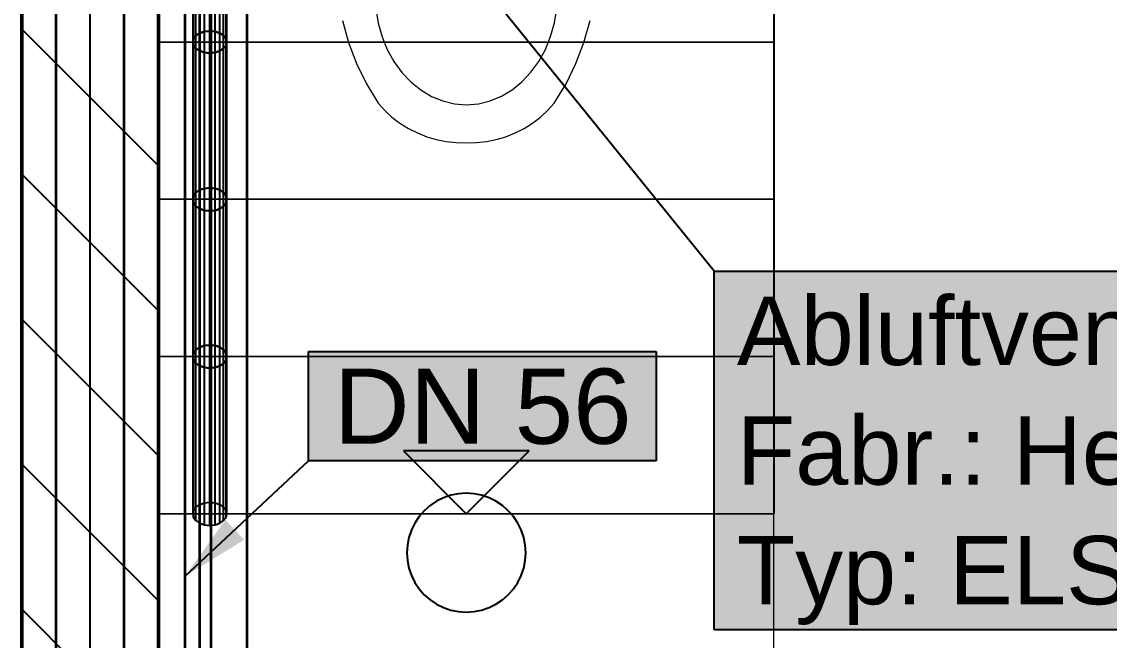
# Model space of a CAD drawing. Extents: x 0 to 756, y -25 to 420.
# Drawn here: x 256.61 to 288.41, y 71.29 to 89.38 of the extents above; entities that cross this region are included whole.
import ezdxf
from ezdxf.lldxf.tags import DXFTag

# ---------------------------------------------------------------- set-up
doc = ezdxf.new("R2010")
doc.units = 0
doc.layers.get('0').update_dxf_attribs({"lineweight": 25})
for name, color, linetype, lineweight in [('A_Innenwand', 7, 'Continuous', 25), ('Allgemein01', 7, 'Continuous', 13), ('L_Text', 7, 'Continuous', 25), ('Sanitär', 7, 'Continuous', 25), ('Standard', 7, 'Continuous', 25), ('Treppe', 7, 'Continuous', 13), ('Wand Holz nicht tragend', 7, 'Continuous', 13), ('X_Text', 7, 'Continuous', 25)]:
    doc.layers.add(name, color=color, linetype=linetype, lineweight=lineweight)
for name, color, linetype, lineweight, true_color in [('L_Abluft', 2, 'Continuous', 35, 0xffff00), ('S_Kaltwasser', 3, 'Continuous', 35, 0x00ff00), ('S_Schmutzwasser', 7, 'Continuous', 35, 0x808040), ('S_Warmwasser', 1, 'fein_strichliert', 35, 0xff0000), ('S_Zirkulation', 7, 'fein_strichliert', 35, 0xff0080)]:
    doc.layers.add(name, color=color, linetype=linetype, lineweight=lineweight, true_color=true_color)
doc.styles.get("Standard").update_dxf_attribs({"font": 'arial.ttf'})
tags = doc.linetypes.add('fein_strichliert', pattern=[4, 1, -2, 1]).pattern_tags.tags
tags[8:9] = [DXFTag(74, 4), DXFTag(75, 0), DXFTag(340, '0'), DXFTag(46, 0.0), DXFTag(50, 0.0), DXFTag(44, 0.0), DXFTag(45, 0.0)]
tags[6:7] = [DXFTag(74, 4), DXFTag(75, 0), DXFTag(340, '0'), DXFTag(46, 0.0), DXFTag(50, 0.0), DXFTag(44, 0.0), DXFTag(45, 0.0)]
tags[4:5] = [DXFTag(74, 4), DXFTag(75, 0), DXFTag(340, '0'), DXFTag(46, 0.0), DXFTag(50, 0.0), DXFTag(44, 0.0), DXFTag(45, 0.0)]
tags = doc.linetypes.add('STRICHPUNKT2', pattern=[12.7, 6.35, -3.175, 0, -3.175]).pattern_tags.tags
tags[10:11] = [DXFTag(74, 4), DXFTag(75, 0), DXFTag(340, '0'), DXFTag(46, 0.0), DXFTag(50, 0.0), DXFTag(44, 0.0), DXFTag(45, 0.0)]
tags[8:9] = [DXFTag(74, 4), DXFTag(75, 0), DXFTag(340, '0'), DXFTag(46, 0.0), DXFTag(50, 0.0), DXFTag(44, 0.0), DXFTag(45, 0.0)]
tags[6:7] = [DXFTag(74, 4), DXFTag(75, 0), DXFTag(340, '0'), DXFTag(46, 0.0), DXFTag(50, 0.0), DXFTag(44, 0.0), DXFTag(45, 0.0)]
tags[4:5] = [DXFTag(74, 4), DXFTag(75, 0), DXFTag(340, '0'), DXFTag(46, 0.0), DXFTag(50, 0.0), DXFTag(44, 0.0), DXFTag(45, 0.0)]

# ---------------------------------------------------------------- blocks, each defined once
blk = doc.blocks.new('Referenz-A01I5YBJIE')
at = {"layer": 'Allgemein01', "color": 0, "lineweight": -2}
for p, q in [((268.942, 75.453), (268.738, 75.353)), ((269.157, 75.527), (268.942, 75.453)), ((269.38, 75.571), (269.157, 75.527)), ((269.607, 75.586), (269.38, 75.571)), ((269.834, 75.571), (269.607, 75.586)), ((270.057, 75.527), (269.834, 75.571)), ((270.272, 75.453), (270.057, 75.527)), ((270.476, 75.353), (270.272, 75.453)), ((268.378, 75.077), (268.228, 74.906)), ((268.549, 75.227), (268.378, 75.077)), ((268.738, 75.353), (268.549, 75.227)), ((270.665, 75.227), (270.476, 75.353)), ((270.836, 75.077), (270.665, 75.227)), ((270.986, 74.906), (270.836, 75.077)), ((268.228, 74.906), (268.102, 74.717)), ((271.113, 74.717), (270.986, 74.906)), ((268.001, 74.513), (267.928, 74.297)), ((268.102, 74.717), (268.001, 74.513)), ((271.213, 74.513), (271.113, 74.717)), ((271.286, 74.297), (271.213, 74.513)), ((267.928, 74.297), (267.884, 74.074)), ((271.331, 74.074), (271.286, 74.297)), ((267.884, 74.074), (267.869, 73.847)), ((267.869, 73.847), (267.884, 73.621)), ((271.346, 73.847), (271.331, 74.074)), ((271.331, 73.621), (271.346, 73.847)), ((267.884, 73.621), (267.928, 73.398)), ((271.286, 73.398), (271.331, 73.621)), ((267.928, 73.398), (268.001, 73.182)), ((268.001, 73.182), (268.102, 72.978)), ((271.113, 72.978), (271.213, 73.182)), ((271.213, 73.182), (271.286, 73.398)), ((268.102, 72.978), (268.228, 72.789)), ((270.986, 72.789), (271.113, 72.978)), ((268.228, 72.789), (268.378, 72.618)), ((268.378, 72.618), (268.549, 72.468)), ((270.665, 72.468), (270.836, 72.618)), ((270.836, 72.618), (270.986, 72.789)), ((268.549, 72.468), (268.738, 72.342)), ((268.738, 72.342), (268.942, 72.241)), ((268.942, 72.241), (269.157, 72.168)), ((270.057, 72.168), (270.272, 72.241)), ((270.272, 72.241), (270.476, 72.342)), ((270.476, 72.342), (270.665, 72.468)), ((269.157, 72.168), (269.38, 72.124)), ((269.38, 72.124), (269.607, 72.109)), ((269.607, 72.109), (269.834, 72.124)), ((269.834, 72.124), (270.057, 72.168))]:
    blk.add_line(p, q, dxfattribs=at)
at = {"layer": 'Sanitär', "color": 0, "lineweight": 13}
for p, q in [((266.961, 89.758), (267.03, 89.344)), ((272.187, 89.352), (272.254, 89.767)), ((265.984, 89.415), (266.167, 88.777)), ((273.047, 88.777), (273.23, 89.415)), ((267.03, 89.344), (267.143, 88.944)), ((272.075, 88.952), (272.187, 89.352)), ((266.167, 88.777), (266.401, 88.157)), ((267.143, 88.944), (267.298, 88.565)), ((271.922, 88.573), (272.075, 88.952)), ((272.814, 88.157), (273.047, 88.777)), ((267.298, 88.565), (267.493, 88.214)), ((271.728, 88.221), (271.922, 88.573)), ((266.401, 88.157), (266.691, 87.561)), ((267.493, 88.214), (267.723, 87.897)), ((271.498, 87.903), (271.728, 88.221)), ((272.524, 87.561), (272.814, 88.157)), ((267.723, 87.897), (267.986, 87.619)), ((271.236, 87.624), (271.498, 87.903)), ((266.691, 87.561), (267.034, 86.996)), ((267.986, 87.619), (268.277, 87.385)), ((270.946, 87.389), (271.236, 87.624)), ((272.181, 86.996), (272.524, 87.561)), ((268.277, 87.385), (268.59, 87.198)), ((268.59, 87.198), (268.921, 87.063)), ((270.303, 87.065), (270.633, 87.201)), ((270.633, 87.201), (270.946, 87.389)), ((267.034, 86.996), (267.218, 86.791)), ((268.921, 87.063), (269.264, 86.981)), ((269.264, 86.981), (269.612, 86.954)), ((269.612, 86.954), (269.961, 86.982)), ((269.961, 86.982), (270.303, 87.065)), ((271.996, 86.791), (272.181, 86.996)), ((267.218, 86.791), (267.434, 86.593)), ((267.434, 86.593), (267.667, 86.415)), ((271.547, 86.415), (271.78, 86.593)), ((271.78, 86.593), (271.996, 86.791)), ((267.667, 86.415), (267.916, 86.26)), ((267.916, 86.26), (268.177, 86.127)), ((271.038, 86.127), (271.299, 86.26)), ((271.299, 86.26), (271.547, 86.415)), ((268.177, 86.127), (268.449, 86.019)), ((268.449, 86.019), (268.73, 85.936)), ((268.73, 85.936), (269.018, 85.879)), ((269.018, 85.879), (269.309, 85.849)), ((269.906, 85.849), (270.197, 85.879)), ((270.197, 85.879), (270.484, 85.936)), ((270.484, 85.936), (270.765, 86.019)), ((270.765, 86.019), (271.038, 86.127)), ((269.309, 85.849), (269.612, 85.839)), ((269.612, 85.839), (269.906, 85.849))]:
    blk.add_line(p, q, dxfattribs=at)
at = {"layer": 'Standard', "color": 0, "lineweight": 13}
blk.add_line((278.604, 30.521), (278.604, 99.078), dxfattribs=at)
at = {"layer": 'Standard', "color": 0, "lineweight": -2}
for p, q in [((261.813, 89.046), (261.813, 94.486)), ((261.953, 89.092), (261.953, 94.527)), ((262.107, 89.107), (262.107, 94.541)), ((262.262, 89.092), (262.262, 94.527)), ((262.401, 89.046), (262.401, 94.486)), ((261.607, 94.252), (261.607, 88.786)), ((261.632, 88.885), (261.632, 94.342)), ((261.632, 88.686), (261.632, 94.163)), ((261.703, 88.975), (261.703, 94.422)), ((262.512, 88.975), (262.512, 94.422)), ((262.583, 88.885), (262.583, 94.342)), ((262.583, 88.686), (262.583, 94.163)), ((262.607, 88.786), (262.607, 94.252)), ((261.703, 88.597), (261.703, 94.083)), ((261.813, 88.526), (261.813, 94.019)), ((261.953, 88.48), (261.953, 93.978)), ((262.107, 88.464), (262.107, 93.963)), ((262.262, 88.48), (262.262, 93.978)), ((262.401, 88.526), (262.401, 94.019)), ((262.512, 88.597), (262.512, 94.083)), ((261.813, 89.046), (261.953, 89.092)), ((261.953, 89.092), (261.813, 89.046)), ((261.953, 89.092), (262.107, 89.107)), ((262.107, 89.107), (261.953, 89.092)), ((261.953, 84.507), (261.953, 89.092)), ((262.107, 89.107), (262.262, 89.092)), ((262.107, 84.524), (262.107, 89.107)), ((262.262, 89.092), (262.107, 89.107)), ((262.262, 89.092), (262.401, 89.046)), ((262.262, 84.507), (262.262, 89.092)), ((262.401, 89.046), (262.262, 89.092)), ((261.607, 88.786), (261.632, 88.885)), ((261.632, 88.885), (261.607, 88.786)), ((261.607, 88.786), (261.632, 88.686)), ((261.607, 88.786), (261.607, 84.186)), ((261.632, 88.686), (261.607, 88.786)), ((261.632, 88.885), (261.703, 88.975)), ((261.703, 88.975), (261.632, 88.885)), ((261.632, 84.29), (261.632, 88.885)), ((261.703, 88.975), (261.813, 89.046)), ((261.813, 89.046), (261.703, 88.975)), ((261.703, 84.385), (261.703, 88.975)), ((261.813, 84.459), (261.813, 89.046)), ((262.401, 89.046), (262.512, 88.975)), ((262.401, 84.459), (262.401, 89.046)), ((262.512, 88.975), (262.401, 89.046)), ((262.512, 88.975), (262.583, 88.885)), ((262.512, 84.385), (262.512, 88.975)), ((262.583, 88.885), (262.512, 88.975)), ((262.583, 88.885), (262.607, 88.786)), ((262.583, 84.29), (262.583, 88.885)), ((262.607, 88.786), (262.583, 88.885)), ((262.583, 88.686), (262.607, 88.786)), ((262.607, 88.786), (262.583, 88.686)), ((262.607, 84.186), (262.607, 88.786)), ((261.632, 88.686), (261.703, 88.597)), ((261.703, 88.597), (261.632, 88.686)), ((261.632, 84.081), (261.632, 88.686)), ((261.703, 88.597), (261.813, 88.526)), ((261.813, 88.526), (261.703, 88.597)), ((261.703, 83.987), (261.703, 88.597)), ((261.813, 88.526), (261.953, 88.48)), ((261.953, 88.48), (261.813, 88.526)), ((261.813, 83.912), (261.813, 88.526)), ((261.953, 88.48), (262.107, 88.464)), ((262.107, 88.464), (261.953, 88.48)), ((261.953, 83.864), (261.953, 88.48)), ((262.107, 88.464), (262.262, 88.48)), ((262.262, 88.48), (262.107, 88.464)), ((262.107, 83.848), (262.107, 88.464)), ((262.262, 88.48), (262.401, 88.526)), ((262.401, 88.526), (262.262, 88.48)), ((262.262, 83.864), (262.262, 88.48)), ((262.401, 88.526), (262.512, 88.597)), ((262.512, 88.597), (262.401, 88.526)), ((262.401, 83.912), (262.401, 88.526)), ((262.512, 88.597), (262.583, 88.686)), ((262.583, 88.686), (262.512, 88.597)), ((262.512, 83.987), (262.512, 88.597)), ((262.583, 84.081), (262.583, 88.686)), ((261.607, 84.186), (261.632, 84.29)), ((261.632, 84.29), (261.607, 84.186)), ((261.632, 84.29), (261.703, 84.385)), ((261.703, 84.385), (261.632, 84.29)), ((261.632, 79.69), (261.632, 84.29)), ((261.703, 84.385), (261.813, 84.459)), ((261.813, 84.459), (261.703, 84.385)), ((261.703, 79.785), (261.703, 84.385)), ((261.813, 84.459), (261.953, 84.507)), ((261.953, 84.507), (261.813, 84.459)), ((261.813, 79.859), (261.813, 84.459)), ((261.953, 84.507), (262.107, 84.524)), ((262.107, 84.524), (261.953, 84.507)), ((261.953, 79.907), (261.953, 84.507)), ((262.107, 84.524), (262.262, 84.507)), ((262.107, 79.924), (262.107, 84.524)), ((262.262, 84.507), (262.107, 84.524)), ((262.262, 84.507), (262.401, 84.459)), ((262.262, 79.907), (262.262, 84.507)), ((262.401, 84.459), (262.262, 84.507)), ((262.401, 84.459), (262.512, 84.385)), ((262.401, 79.859), (262.401, 84.459)), ((262.512, 84.385), (262.401, 84.459)), ((262.512, 84.385), (262.583, 84.29)), ((262.512, 79.785), (262.512, 84.385)), ((262.583, 84.29), (262.512, 84.385)), ((262.583, 84.29), (262.607, 84.186)), ((262.583, 79.69), (262.583, 84.29)), ((262.607, 84.186), (262.583, 84.29)), ((261.607, 84.186), (261.632, 84.081)), ((261.607, 84.186), (261.607, 79.586)), ((261.632, 84.081), (261.607, 84.186)), ((261.632, 84.081), (261.703, 83.987)), ((261.703, 83.987), (261.632, 84.081)), ((261.632, 79.481), (261.632, 84.081)), ((261.703, 83.987), (261.813, 83.912)), ((261.813, 83.912), (261.703, 83.987)), ((261.703, 79.387), (261.703, 83.987)), ((262.401, 83.912), (262.512, 83.987)), ((262.512, 83.987), (262.401, 83.912)), ((262.512, 83.987), (262.583, 84.081)), ((262.583, 84.081), (262.512, 83.987)), ((262.512, 79.387), (262.512, 83.987)), ((262.583, 84.081), (262.607, 84.186)), ((262.607, 84.186), (262.583, 84.081)), ((262.583, 79.481), (262.583, 84.081)), ((262.607, 79.586), (262.607, 84.186)), ((261.813, 83.912), (261.953, 83.864)), ((261.953, 83.864), (261.813, 83.912)), ((261.813, 79.312), (261.813, 83.912)), ((261.953, 83.864), (262.107, 83.848)), ((262.107, 83.848), (261.953, 83.864)), ((261.953, 79.264), (261.953, 83.864)), ((262.107, 83.848), (262.262, 83.864)), ((262.262, 83.864), (262.107, 83.848)), ((262.107, 79.248), (262.107, 83.848)), ((262.262, 83.864), (262.401, 83.912)), ((262.401, 83.912), (262.262, 83.864)), ((262.262, 79.264), (262.262, 83.864)), ((262.401, 79.312), (262.401, 83.912)), ((261.703, 79.785), (261.813, 79.859)), ((261.813, 79.859), (261.703, 79.785)), ((261.813, 79.859), (261.953, 79.907)), ((261.953, 79.907), (261.813, 79.859)), ((261.813, 75.259), (261.813, 79.859)), ((261.953, 79.907), (262.107, 79.924)), ((262.107, 79.924), (261.953, 79.907)), ((261.953, 75.307), (261.953, 79.907)), ((262.107, 79.924), (262.262, 79.907)), ((262.107, 75.324), (262.107, 79.924)), ((262.262, 79.907), (262.107, 79.924)), ((262.262, 79.907), (262.401, 79.859)), ((262.262, 75.307), (262.262, 79.907)), ((262.401, 79.859), (262.262, 79.907)), ((262.401, 79.859), (262.512, 79.785)), ((262.401, 75.259), (262.401, 79.859)), ((262.512, 79.785), (262.401, 79.859)), ((261.607, 79.586), (261.632, 79.69)), ((261.632, 79.69), (261.607, 79.586)), ((261.607, 79.586), (261.632, 79.481)), ((261.607, 79.586), (261.607, 74.986)), ((261.632, 79.481), (261.607, 79.586)), ((261.632, 79.69), (261.703, 79.785)), ((261.703, 79.785), (261.632, 79.69)), ((261.632, 75.09), (261.632, 79.69)), ((261.703, 75.185), (261.703, 79.785)), ((262.512, 79.785), (262.583, 79.69)), ((262.512, 75.185), (262.512, 79.785)), ((262.583, 79.69), (262.512, 79.785)), ((262.583, 79.69), (262.607, 79.586)), ((262.583, 75.09), (262.583, 79.69)), ((262.607, 79.586), (262.583, 79.69)), ((262.583, 79.481), (262.607, 79.586)), ((262.607, 79.586), (262.583, 79.481)), ((262.607, 74.986), (262.607, 79.586)), ((261.632, 79.481), (261.703, 79.387)), ((261.703, 79.387), (261.632, 79.481)), ((261.632, 74.881), (261.632, 79.481)), ((261.703, 79.387), (261.813, 79.312)), ((261.813, 79.312), (261.703, 79.387)), ((261.703, 74.787), (261.703, 79.387)), ((261.813, 79.312), (261.953, 79.264)), ((261.953, 79.264), (261.813, 79.312)), ((261.813, 74.712), (261.813, 79.312)), ((261.953, 79.264), (262.107, 79.248)), ((262.107, 79.248), (261.953, 79.264)), ((261.953, 74.664), (261.953, 79.264)), ((262.107, 79.248), (262.262, 79.264)), ((262.262, 79.264), (262.107, 79.248)), ((262.107, 74.648), (262.107, 79.248)), ((262.262, 79.264), (262.401, 79.312)), ((262.401, 79.312), (262.262, 79.264)), ((262.262, 74.664), (262.262, 79.264)), ((262.401, 79.312), (262.512, 79.387)), ((262.512, 79.387), (262.401, 79.312)), ((262.401, 74.712), (262.401, 79.312)), ((262.512, 79.387), (262.583, 79.481)), ((262.583, 79.481), (262.512, 79.387)), ((262.512, 74.787), (262.512, 79.387)), ((262.583, 74.881), (262.583, 79.481)), ((261.607, 74.986), (261.632, 75.09)), ((261.632, 75.09), (261.703, 75.185)), ((261.703, 75.185), (261.813, 75.259)), ((261.813, 75.259), (261.953, 75.307)), ((261.953, 75.307), (262.107, 75.324)), ((262.107, 75.324), (262.262, 75.307)), ((262.262, 75.307), (262.401, 75.259)), ((262.401, 75.259), (262.512, 75.185)), ((262.512, 75.185), (262.583, 75.09)), ((262.583, 75.09), (262.607, 74.986)), ((261.607, 74.986), (261.632, 74.881)), ((261.632, 74.881), (261.703, 74.787)), ((261.703, 74.787), (261.813, 74.712)), ((262.401, 74.712), (262.512, 74.787)), ((262.512, 74.787), (262.583, 74.881)), ((262.583, 74.881), (262.607, 74.986)), ((261.813, 74.712), (261.953, 74.664)), ((261.953, 74.664), (262.107, 74.648)), ((262.107, 74.648), (262.262, 74.664)), ((262.262, 74.664), (262.401, 74.712))]:
    blk.add_line(p, q, dxfattribs=at)
at = {"layer": 'Treppe', "color": 0}
for p, q in [((260.607, 94.426), (260.607, 88.786)), ((260.607, 88.786), (260.607, 94.426)), ((278.607, 88.786), (278.607, 92.346)), ((278.607, 92.346), (278.607, 88.786)), ((260.607, 88.786), (260.607, 84.186)), ((278.607, 88.786), (260.607, 88.786)), ((260.607, 84.186), (260.607, 88.786)), ((260.607, 88.786), (278.607, 88.786)), ((260.607, 88.786), (260.607, 88.786)), ((260.607, 88.786), (278.607, 88.786)), ((278.607, 88.786), (260.607, 88.786)), ((260.607, 88.786), (260.607, 88.786)), ((278.607, 84.186), (278.607, 88.786)), ((278.607, 88.786), (278.607, 84.186)), ((278.607, 88.786), (278.607, 88.786)), ((278.607, 88.786), (278.607, 88.786)), ((260.607, 84.186), (260.607, 79.586)), ((278.607, 84.186), (260.607, 84.186)), ((260.607, 79.586), (260.607, 84.186)), ((260.607, 84.186), (278.607, 84.186)), ((260.607, 84.186), (260.607, 84.186)), ((260.607, 84.186), (278.607, 84.186)), ((278.607, 84.186), (260.607, 84.186)), ((260.607, 84.186), (260.607, 84.186)), ((278.607, 79.586), (278.607, 84.186)), ((278.607, 84.186), (278.607, 79.586)), ((278.607, 84.186), (278.607, 84.186)), ((278.607, 84.186), (278.607, 84.186)), ((260.607, 79.586), (260.607, 74.986)), ((278.607, 79.586), (260.607, 79.586)), ((260.607, 74.986), (260.607, 79.586)), ((260.607, 79.586), (278.607, 79.586)), ((260.607, 79.586), (260.607, 79.586)), ((260.607, 79.586), (278.607, 79.586)), ((278.607, 79.586), (260.607, 79.586)), ((260.607, 79.586), (260.607, 79.586)), ((278.607, 74.986), (278.607, 79.586)), ((278.607, 79.586), (278.607, 74.986)), ((278.607, 79.586), (278.607, 79.586)), ((278.607, 79.586), (278.607, 79.586)), ((260.607, 74.986), (278.607, 74.986)), ((278.607, 74.986), (260.607, 74.986)), ((260.607, 74.986), (260.607, 74.986)), ((278.607, 74.986), (278.607, 74.986))]:
    blk.add_line(p, q, dxfattribs=at)
at = {"layer": 'Treppe', "color": 0, "lineweight": -2}
for p, q in [((271.447, 76.826), (267.767, 76.826)), ((267.767, 76.826), (269.607, 74.986)), ((269.607, 74.986), (271.447, 76.826))]:
    blk.add_line(p, q, dxfattribs=at)
at = {"layer": 'Wand Holz nicht tragend', "color": 0, "lineweight": 50}
for p, q in [((256.607, 117.078), (256.607, 30.521)), ((256.607, 30.521), (256.607, 117.078)), ((260.607, 30.521), (260.607, 117.078)), ((260.607, 117.078), (260.607, 30.521))]:
    blk.add_line(p, q, dxfattribs=at)
blk = doc.blocks.new('Wand-A01I5YCZIE', base_point=(256.607, 30.521))
at = {"color": 0, "linetype": 'ByBlock', "lineweight": -2, "ltscale": 0.25}
for p, q in [((256.607, 30.521), (256.607, 117.078)), ((260.607, 30.521), (260.607, 117.078))]:
    blk.add_line(p, q, dxfattribs=at)
at = {"color": 0, "lineweight": -2}
for p, q in [((260.607, 85.167), (256.607, 89.167)), ((260.607, 80.925), (256.607, 84.925)), ((260.607, 76.682), (256.607, 80.682)), ((260.607, 72.439), (256.607, 76.439)), ((260.607, 68.197), (256.607, 72.197))]:
    blk.add_line(p, q, dxfattribs=at)
blk = doc.blocks.new('Bauteilbeschriftung-A01I5YELIE', base_point=(264.726, 71.589))
at = {"color": 0, "linetype": 'ByBlock', "lineweight": -2, "ltscale": 0.25}
blk.add_line((276.855, 82.089), (264.726, 97.078), dxfattribs=at)
at = {"color": 0, "lineweight": -2}
for p, q in [((276.855, 82.089), (311.881, 82.089)), ((276.855, 71.589), (276.855, 82.089)), ((311.881, 71.589), (276.855, 71.589))]:
    blk.add_line(p, q, dxfattribs=at)
at = {"color": 7, "linetype": 'ByBlock', "lineweight": -2, "ltscale": 0.25, "true_color": 0xffffff}
for points in [[(276.855, 71.589), (311.881, 71.589), (276.855, 82.089)], [(311.881, 71.589), (276.855, 82.089), (311.881, 82.089)]]:
    blk.add_solid(points, dxfattribs=at)
at = {"color": 0, "linetype": 'ByBlock', "lineweight": -2, "ltscale": 0.25, "char_height": 2, "attachment_point": 1}
for s, insert in [('{\\fArial;Abluftventilator}', (277.521, 81.339)), ('{\\fArial;Fabr.: Helios, Artik.: 40102}', (277.521, 77.839)), ('{\\fArial;Typ: ELS- EC 40/15/60 NC}', (277.521, 74.339))]:
    blk.add_mtext(s, dxfattribs=dict(at, insert=insert))
blk = doc.blocks.new('Wickelfalzrohr-A01I5YETIE', base_point=(257.607, 36.278))
at = {"color": 0, "linetype": 'ByBlock', "lineweight": -2, "ltscale": 0.35}
for p, q in [((257.607, 96.278), (257.607, 36.278)), ((259.607, 36.278), (259.607, 96.278))]:
    blk.add_line(p, q, dxfattribs=at)
at = {"color": 0, "linetype": 'STRICHPUNKT2', "lineweight": 25, "ltscale": 0.25}
blk.add_line((258.607, 36.278), (258.607, 96.278), dxfattribs=at)
blk = doc.blocks.new('Verbundrohr (Stange)-A01I5YOBIE', base_point=(261.803, 56.935))
at = {"color": 0, "linetype": 'ByBlock', "lineweight": -2, "ltscale": 0.35}
blk.add_line((261.803, 116.065), (261.803, 56.935), dxfattribs=at)
blk = doc.blocks.new('Verbundrohr (Stange)-A01I5YODIE', base_point=(262.138, 56.935))
at = {"color": 0, "linetype": 'ByBlock', "lineweight": -2, "ltscale": 0.35}
blk.add_line((262.138, 114.618), (262.138, 56.935), dxfattribs=at)
blk = doc.blocks.new('Abwasserleitung-A01I5YOZIE', base_point=(261.376, 56.977))
at = {"color": 0, "linetype": 'ByBlock', "lineweight": -2, "ltscale": 0.35}
blk.add_line((261.376, 114.45), (261.376, 56.977), dxfattribs=at)
blk = doc.blocks.new('Bauteilbeschriftung-A01I5YP1IE', base_point=(261.376, 73.152))
at = {"color": 0, "lineweight": -2}
for p, q in [((264.996, 79.735), (275.164, 79.735)), ((264.996, 76.535), (264.996, 79.735)), ((275.164, 79.735), (275.164, 76.535)), ((275.164, 76.535), (264.996, 76.535))]:
    blk.add_line(p, q, dxfattribs=at)
at = {"color": 0, "linetype": 'ByBlock', "lineweight": -2, "ltscale": 0.25}
blk.add_line((264.996, 76.535), (261.376, 73.152), dxfattribs=at)
at = {"color": 7, "linetype": 'ByBlock', "lineweight": -2, "ltscale": 0.25, "true_color": 0xffffff}
for points in [[(264.996, 76.535), (275.164, 76.535), (264.996, 79.735)], [(275.164, 76.535), (264.996, 79.735), (275.164, 79.735)]]:
    blk.add_solid(points, dxfattribs=at)
at = {"color": 0, "linetype": 'ByBlock', "lineweight": -2, "ltscale": 0.25}
for points in [[(263.11, 74.225), (262.145, 74.225), (262.564, 74.809)], [(261.376, 73.152), (263.11, 74.225), (262.145, 74.225)]]:
    blk.add_solid(points, dxfattribs=at)
at = {"color": 0, "linetype": 'ByBlock', "lineweight": -2, "ltscale": 0.25, "insert": (265.73, 79.235), "char_height": 2.2, "attachment_point": 1}
blk.add_mtext('{\\fArial;DN 56}', dxfattribs=at)
blk = doc.blocks.new('Teilstrecke-A01I5YP7IE', base_point=(263.189, 57.487))
at = {"color": 0, "linetype": 'ByBlock', "lineweight": -2, "ltscale": 0.35}
blk.add_line((263.189, 115.456), (263.189, 57.487), dxfattribs=at)

msp = doc.modelspace()

# ---------------------------------------------------------------- block references
at = {"color": 8, "lineweight": 25, "ltscale": 0.25, "true_color": 0x808080}
msp.add_blockref('Referenz-A01I5YBJIE', (0, 0), dxfattribs=at)
at = {"layer": 'A_Innenwand', "ltscale": 0.25}
msp.add_blockref('Wand-A01I5YCZIE', (256.607, 30.521), dxfattribs=at)
at = {"layer": 'L_Abluft', "ltscale": 0.35}
msp.add_blockref('Wickelfalzrohr-A01I5YETIE', (257.607, 36.278), dxfattribs=at)
at = {"layer": 'L_Text', "color": 7, "ltscale": 0.25}
msp.add_blockref('Bauteilbeschriftung-A01I5YELIE', (264.726, 71.589), dxfattribs=at)
at = {"layer": 'S_Kaltwasser', "ltscale": 0.35}
msp.add_blockref('Teilstrecke-A01I5YP7IE', (263.189, 57.487), dxfattribs=at)
at = {"layer": 'S_Schmutzwasser', "ltscale": 0.35}
msp.add_blockref('Abwasserleitung-A01I5YOZIE', (261.376, 56.977), dxfattribs=at)
at = {"layer": 'S_Warmwasser', "ltscale": 0.35}
msp.add_blockref('Verbundrohr (Stange)-A01I5YODIE', (262.138, 56.935), dxfattribs=at)
at = {"layer": 'S_Zirkulation', "ltscale": 0.35}
msp.add_blockref('Verbundrohr (Stange)-A01I5YOBIE', (261.803, 56.935), dxfattribs=at)
at = {"layer": 'X_Text', "color": 7, "ltscale": 0.25}
msp.add_blockref('Bauteilbeschriftung-A01I5YP1IE', (261.376, 73.152), dxfattribs=at)

doc.saveas('drawing.dxf')
